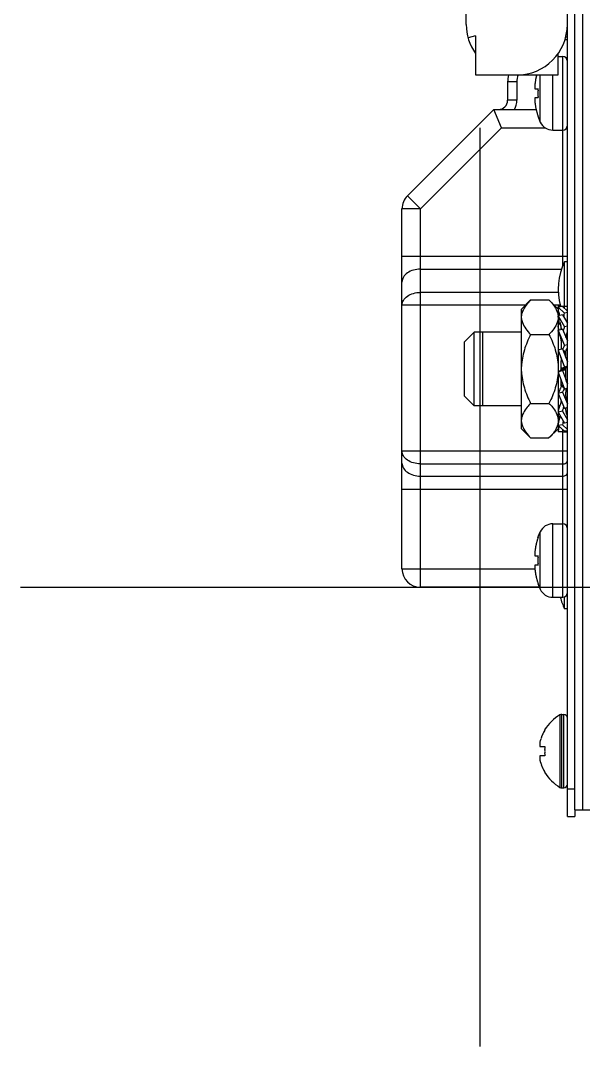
# Model space of a CAD drawing. Header units: millimetres. Extents: x 341 to 4391, y 324 to 2971.
# Drawn here: x 3684.1 to 3745.3, y 1402.7 to 1514.4 of the extents above; entities that cross this region are included whole.
import ezdxf

# ---------------------------------------------------------------- set-up
doc = ezdxf.new("R2010")
doc.units = ezdxf.units.MM
doc.header["$LTSCALE"] = 256.666667
doc.layers.get('0').update_dxf_attribs({"linetype": 'CONTINUOUS'})
doc.layers.add('ASSI', color=7, linetype='CONTINUOUS')
doc.layers.add('GEOM', color=7, linetype='CONTINUOUS')

msp = doc.modelspace()

# ---------------------------------------------------------------- linework, layer by layer
at = {"color": 7, "linetype": 'Continuous'}
for p, q in [((3744.38, 1428.46), (3744.38, 1908.56)), ((3732.58, 1513.96), (3732.58, 1526.96)), ((3733.58, 1512.74), (3732.78, 1512.52)), ((3733.58, 1512.74), (3733.58, 1508.46)), ((3743.58, 1512.27), (3743.28, 1512.27)), ((3743.58, 1512.59), (3743.39, 1512.59)), ((3742.58, 1508.46), (3742.58, 1510.8)), ((3733.58, 1508.46), (3742.58, 1508.46)), ((3740.05, 1506.96), (3740.39, 1506.96)), ((3740.39, 1505.96), (3740.05, 1505.96)), ((3740.39, 1503.96), (3740.37, 1503.96)), ((3738.58, 1482.97), (3739.58, 1483.97)), ((3739.58, 1483.97), (3741.58, 1483.97)), ((3741.58, 1483.97), (3742.58, 1482.97)), ((3742.58, 1483.31), (3743.58, 1483.31)), ((3743.05, 1483.25), (3742.58, 1483.19)), ((3742.58, 1483.19), (3743.27, 1482.55)), ((3743.05, 1483.25), (3743.58, 1482.75)), ((3738.58, 1469.96), (3738.58, 1482.97)), ((3742.58, 1482.97), (3742.58, 1478.49)), ((3742.58, 1482.61), (3742.66, 1482.68)), ((3743.05, 1482.37), (3742.58, 1482.26)), ((3742.58, 1482.26), (3743.27, 1481.05)), ((3743.05, 1482.37), (3743.58, 1481.43)), ((3743.58, 1482.59), (3743.27, 1482.55)), ((3742.58, 1481.16), (3742.77, 1481.49)), ((3742.73, 1481.63), (3742.76, 1481.54)), ((3742.91, 1480.73), (3742.91, 1481.21)), ((3743.58, 1481.13), (3743.27, 1481.05)), ((3734.38, 1472.46), (3734.38, 1480.46)), ((3738.58, 1480.46), (3734.38, 1480.46)), ((3739.58, 1480.22), (3741.58, 1480.22)), ((3743.05, 1480.78), (3742.58, 1480.63)), ((3742.58, 1480.63), (3743.27, 1479)), ((3742.63, 1480.42), (3742.58, 1480.63)), ((3742.62, 1480.46), (3742.58, 1480.46)), ((3742.62, 1480.46), (3742.58, 1480.46)), ((3742.62, 1480.46), (3742.58, 1480.46)), ((3742.9, 1480.79), (3742.9, 1480.73)), ((3742.91, 1479.73), (3742.91, 1478.61)), ((3743.05, 1480.78), (3743.58, 1479.52)), ((3743.05, 1478.66), (3742.58, 1478.49)), ((3743.05, 1478.66), (3743.58, 1477.23)), ((3743.58, 1479.1), (3743.27, 1479)), ((3742.58, 1478.49), (3743.27, 1476.64)), ((3742.58, 1478.47), (3742.58, 1473.78)), ((3743.41, 1478.3), (3743.35, 1478.3)), ((3743.37, 1478.24), (3743.41, 1478.24)), ((3743.41, 1477.7), (3743.41, 1478.3)), ((3742.91, 1476.37), (3742.91, 1477.34)), ((3743.41, 1476.55), (3742.91, 1476.55)), ((3742.91, 1476.53), (3743.41, 1476.53)), ((3743.41, 1476.46), (3742.91, 1476.46)), ((3742.91, 1476.39), (3743.41, 1476.39)), ((3743.41, 1476.37), (3742.91, 1476.37)), ((3743.58, 1476.76), (3743.27, 1476.64)), ((3743.41, 1475.59), (3743.41, 1476.55)), ((3743.05, 1476.28), (3742.58, 1476.12)), ((3742.58, 1476.12), (3743.27, 1474.26)), ((3742.91, 1474.63), (3742.91, 1475.23)), ((3743.05, 1476.28), (3743.58, 1474.85)), ((3742.91, 1474.69), (3742.95, 1474.69)), ((3742.98, 1474.63), (3742.91, 1474.63)), ((3743.58, 1474.38), (3743.27, 1474.26)), ((3743.41, 1474.32), (3743.41, 1473.94)), ((3743.05, 1473.93), (3742.58, 1473.78)), ((3742.58, 1473.78), (3743.27, 1472.15)), ((3742.58, 1473.77), (3742.58, 1469.96)), ((3743.05, 1473.93), (3743.58, 1472.67)), ((3743.51, 1473.06), (3743.45, 1473.36)), ((3743.58, 1472.82), (3743.51, 1473.06)), ((3738.58, 1472.46), (3734.38, 1472.46)), ((3739.58, 1472.71), (3741.58, 1472.71)), ((3742.76, 1472.46), (3742.58, 1472.46)), ((3742.76, 1472.46), (3742.58, 1472.46)), ((3742.76, 1472.46), (3742.58, 1472.46)), ((3742.69, 1472.27), (3742.58, 1472.3)), ((3743.58, 1472.25), (3743.27, 1472.15)), ((3743.43, 1472.08), (3743.42, 1472.2)), ((3743.5, 1471.61), (3743.43, 1472.08)), ((3743.05, 1471.88), (3742.58, 1471.77)), ((3742.58, 1471.77), (3743.27, 1470.56)), ((3742.77, 1471.43), (3742.73, 1471.29)), ((3743.05, 1471.88), (3743.58, 1470.94)), ((3743.58, 1471.34), (3743.5, 1471.61)), ((3743.55, 1471.44), (3743.58, 1471.49)), ((3738.58, 1469.96), (3739.58, 1468.96)), ((3741.58, 1468.96), (3742.58, 1469.96)), ((3742.63, 1470.66), (3742.58, 1470.67)), ((3743.05, 1470.38), (3742.58, 1470.32)), ((3742.58, 1470.32), (3743.27, 1469.68)), ((3743.05, 1470.38), (3743.58, 1469.88)), ((3743.58, 1470.63), (3743.27, 1470.56)), ((3743.58, 1469.72), (3743.27, 1469.68)), ((3739.58, 1468.96), (3741.58, 1468.96)), ((3743.05, 1469.61), (3742.58, 1469.61)), ((3743.05, 1469.61), (3743.58, 1469.61)), ((3740.37, 1458.11), (3740.39, 1458.11)), ((3740.05, 1456.11), (3740.39, 1456.11)), ((3740.39, 1455.11), (3740.05, 1455.11)), ((3740.39, 1453.11), (3740.37, 1453.11)), ((3741.11, 1437.16), (3741.14, 1437.16)), ((3740.59, 1435.36), (3741.14, 1435.36)), ((3741.14, 1434.36), (3740.59, 1434.36)), ((3741.14, 1432.56), (3741.11, 1432.56)), ((3744.38, 1428.46), (3744.38, 1427.76)), ((3744.38, 1428.46), (3745.28, 1428.46)), ((3745.28, 1428.46), (3746.18, 1428.46)), ((3743.58, 1427.76), (3744.38, 1427.76))]:
    msp.add_line(p, q, dxfattribs=at)
at = {"color": 9, "linetype": 'Continuous'}
msp.add_line((3745.28, 1428.46), (3745.28, 1908.66), dxfattribs=at)
at = {"color": 1}
for p, q in [((3734.06, 1502.71), (3734.06, 1402.71)), ((3684.06, 1452.71), (3784.06, 1452.71))]:
    msp.add_line(p, q, dxfattribs=at)
at = {"color": 7, "linetype": 'Continuous'}
for points in [[(3742.76, 1481.54), (3742.79, 1481.45), (3742.81, 1481.36), (3742.83, 1481.27), (3742.85, 1481.18), (3742.86, 1481.1), (3742.88, 1481.02)], [(3742.88, 1481.02), (3742.89, 1480.94), (3742.89, 1480.87), (3742.9, 1480.79)], [(3742.63, 1480.42), (3742.66, 1480.33), (3742.72, 1480.16), (3742.78, 1479.99), (3742.82, 1479.83)], [(3742.82, 1479.83), (3742.86, 1479.69), (3742.88, 1479.55)], [(3742.88, 1479.55), (3742.9, 1479.43), (3742.91, 1479.31), (3742.91, 1479.2), (3742.91, 1479.09)], [(3742.59, 1478.47), (3742.65, 1478.32), (3742.72, 1478.12), (3742.78, 1477.94), (3742.84, 1477.78), (3742.87, 1477.67), (3742.89, 1477.59), (3742.9, 1477.53), (3742.91, 1477.47), (3742.91, 1477.41), (3742.91, 1477.34)], [(3743.58, 1474.87), (3743.57, 1474.9), (3743.5, 1475.11), (3743.46, 1475.24), (3743.43, 1475.33), (3743.42, 1475.39), (3743.42, 1475.45), (3743.41, 1475.51), (3743.41, 1475.59)], [(3743.45, 1473.36), (3743.42, 1473.64), (3743.41, 1473.94)]]:
    msp.add_lwpolyline(points, dxfattribs=at)
for centre, radius, start, end in [((3738.08, 1513.96), 5.5, 180, 215.0968), ((3738.08, 1513.96), 5.5, 270, 360), ((3747.19, 1506.62), 7.19, 171.7052, 173.2535), ((3747.13, 1506.63), 7.14, 171.1563, 171.7036), ((3747.11, 1506.63), 7.11, 170.1363, 171.1566), ((3747.08, 1506.64), 7.09, 169.4225, 170.136), ((3747.07, 1506.64), 7.07, 168.5614, 169.4226), ((3747.05, 1506.64), 7.05, 167.7318, 168.5614), ((3747.04, 1506.64), 7.04, 166.9892, 167.7318), ((3747.03, 1506.65), 7.04, 166.0152, 166.9892), ((3747.03, 1506.65), 7.03, 165.4251, 166.0151), ((3747.02, 1506.65), 7.02, 165.0158, 165.4251), ((3744.24, 1507.22), 4.2, 176.6174, 178.2884), ((3744.29, 1507.21), 4.26, 178.2856, 179.1489), ((3744.32, 1507.21), 4.28, 179.1489, 179.9722), ((3744.31, 1507.21), 4.27, 179.9713, 181.1104), ((3744.29, 1507.21), 4.25, 181.1109, 181.6717), ((3744.24, 1507.21), 4.2, 181.6686, 183.3824), ((3747.56, 1506.46), 7.18, 178.667, 180), ((3747.53, 1506.47), 7.16, 176.0031, 177.3352), ((3747.55, 1506.46), 7.17, 177.335, 178.0663), ((3747.55, 1506.46), 7.18, 178.0663, 178.667), ((3744.24, 1505.72), 4.2, 176.6176, 178.3314), ((3744.29, 1505.71), 4.25, 178.3283, 178.8891), ((3744.31, 1505.71), 4.27, 178.8896, 180.0287), ((3744.32, 1505.71), 4.28, 180.0278, 180.8511), ((3744.29, 1505.71), 4.26, 180.8511, 181.7144), ((3744.24, 1505.71), 4.2, 181.7116, 183.3826), ((3747.19, 1506.31), 7.19, 186.7465, 188.2948), ((3747.56, 1506.46), 7.18, 180, 181.333), ((3747.55, 1506.46), 7.18, 181.333, 181.9337), ((3747.55, 1506.46), 7.17, 181.9337, 182.665), ((3747.53, 1506.46), 7.16, 182.6648, 183.9969), ((3747.13, 1506.3), 7.14, 188.2964, 188.8437), ((3747.11, 1506.3), 7.11, 188.8434, 189.8637), ((3747.08, 1506.29), 7.09, 189.864, 190.5775), ((3747.07, 1506.29), 7.07, 190.5774, 191.4385), ((3747.05, 1506.29), 7.05, 191.4386, 192.2682), ((3747.04, 1506.28), 7.04, 192.2682, 193.0108), ((3747.03, 1506.28), 7.04, 193.0108, 193.9848), ((3747.03, 1506.28), 7.03, 193.9849, 194.5749), ((3747.02, 1506.28), 7.02, 194.5748, 195.7804), ((3747.01, 1506.28), 7.02, 195.7805, 196.1338), ((3747.01, 1506.28), 7.01, 196.1338, 197.6931), ((3747.01, 1506.28), 7.01, 197.6932, 199.259), ((3744.83, 1483.39), 2.25, 181.8867, 184.9396), ((3740.37, 1480.79), 2.55, 9.3348, 12.1301), ((3756.09, 1477.17), 13.27, 160.7319, 160.9542), ((3746.58, 1476.04), 4.38, 143.3408, 143.5299), ((3751.11, 1472.67), 10.02, 143.1481, 143.3233), ((3742.89, 1477.99), 0.554, 31.725, 32.7051), ((3743.43, 1474.94), 0.554, 211.7476, 212.6742), ((3735.28, 1480.22), 9.94, 323.117, 323.2975), ((3739.79, 1476.86), 4.32, 323.3162, 323.5082), ((3744.83, 1469.54), 2.25, 175.0604, 178.1133), ((3745.75, 1470.06), 3.18, 168.5659, 169.2415), ((3747.04, 1455.79), 7.04, 166.9892, 167.7318), ((3747.03, 1455.8), 7.04, 166.0152, 166.9892), ((3747.03, 1455.8), 7.03, 165.4251, 166.0151), ((3747.02, 1455.8), 7.02, 164.2196, 165.4252), ((3747.01, 1455.8), 7.02, 163.8662, 164.2195), ((3747.01, 1455.8), 7.01, 162.3069, 163.8662), ((3747.01, 1455.8), 7.01, 160.741, 162.3068), ((3744.24, 1456.37), 4.2, 176.6174, 178.2884), ((3744.29, 1456.36), 4.26, 178.2856, 179.1489), ((3744.32, 1456.36), 4.28, 179.1489, 179.9722), ((3744.31, 1456.36), 4.27, 179.9713, 181.1104), ((3744.29, 1456.36), 4.25, 181.1109, 181.6717), ((3747.19, 1455.77), 7.19, 171.7052, 173.2535), ((3747.13, 1455.78), 7.14, 171.1563, 171.7036), ((3747.11, 1455.78), 7.11, 170.1363, 171.1566), ((3747.08, 1455.79), 7.09, 169.4225, 170.136), ((3747.07, 1455.79), 7.07, 168.5614, 169.4226), ((3747.05, 1455.79), 7.05, 167.7318, 168.5614), ((3744.24, 1456.36), 4.2, 181.6686, 183.3824), ((3747.56, 1455.61), 7.18, 178.667, 181.333), ((3747.53, 1455.62), 7.16, 176.0031, 177.3352), ((3747.55, 1455.61), 7.17, 177.335, 178.0663), ((3747.55, 1455.61), 7.18, 178.0663, 178.667), ((3747.55, 1455.61), 7.18, 181.333, 181.9337), ((3747.55, 1455.61), 7.17, 181.9337, 182.665), ((3747.53, 1455.61), 7.16, 182.6648, 183.9969), ((3744.24, 1454.87), 4.2, 176.6176, 178.3314), ((3744.29, 1454.86), 4.25, 178.3283, 178.8891), ((3744.31, 1454.86), 4.27, 178.8896, 180.0287), ((3744.32, 1454.86), 4.28, 180.0278, 180.8511), ((3744.29, 1454.86), 4.26, 180.8511, 181.7144), ((3744.24, 1454.86), 4.2, 181.7116, 183.3826), ((3747.19, 1455.46), 7.19, 186.7465, 188.2948), ((3747.13, 1455.45), 7.14, 188.2964, 188.8437), ((3747.11, 1455.45), 7.11, 188.8434, 189.8637), ((3747.08, 1455.44), 7.09, 189.864, 190.5775), ((3747.07, 1455.44), 7.07, 190.5774, 191.4385), ((3747.05, 1455.44), 7.05, 191.4386, 192.2682), ((3747.04, 1455.43), 7.04, 192.2682, 193.0108), ((3747.03, 1455.43), 7.04, 193.0108, 193.9848), ((3747.03, 1455.43), 7.03, 193.9849, 194.5749), ((3747.02, 1455.43), 7.02, 194.5748, 195.7804), ((3747.01, 1455.43), 7.02, 195.7805, 196.1338), ((3747.01, 1455.43), 7.01, 196.1338, 197.6931), ((3747.01, 1455.43), 7.01, 197.6932, 199.259), ((3745.13, 1434.7), 4.68, 161.535, 162.6227), ((3745.15, 1434.7), 4.7, 159.4813, 161.5344), ((3745.16, 1434.69), 4.72, 158.9977, 159.4819), ((3745.16, 1434.69), 4.72, 157.4524, 158.9975), ((3745.17, 1434.69), 4.73, 156.6826, 157.4526), ((3745.17, 1434.69), 4.73, 155.4278, 156.6825), ((3745.18, 1434.68), 4.74, 154.4598, 155.4278), ((3745.18, 1434.68), 4.74, 153.3188, 154.4598), ((3745.19, 1434.68), 4.75, 151.9926, 153.3187), ((3745.19, 1434.68), 4.75, 151.0316, 151.9926), ((3745.19, 1434.68), 4.75, 148.4659, 151.0313), ((3742.53, 1435.61), 1.96, 176.9771, 178.0037), ((3742.53, 1435.61), 1.95, 178.0037, 179.0738), ((3742.52, 1435.61), 1.95, 179.0741, 180.1995), ((3742.52, 1435.61), 1.95, 180.1995, 181.1541), ((3742.53, 1435.61), 1.95, 181.1545, 182.3767), ((3742.53, 1435.61), 1.96, 182.3765, 183.2159), ((3742.58, 1435.61), 2.01, 172.7256, 174.8598), ((3742.55, 1435.61), 1.98, 174.8627, 175.7144), ((3742.54, 1435.61), 1.97, 175.714, 176.9766), ((3742.55, 1435.62), 1.97, 183.2167, 184.6016), ((3742.56, 1435.62), 1.98, 184.6009, 185.2558), ((3742.58, 1435.62), 2.01, 185.2585, 187.2741), ((3745.08, 1434.72), 4.64, 163.6036, 165.6824), ((3745.11, 1434.71), 4.67, 162.6228, 163.6051), ((3744.88, 1434.86), 3.78, 175.7953, 177.4577), ((3744.88, 1434.86), 3.77, 177.4579, 179.9996), ((3744.9, 1434.86), 3.79, 172.4012, 174.9222), ((3744.89, 1434.86), 3.78, 174.9231, 175.7954), ((3742.53, 1434.11), 1.96, 176.7841, 177.6235), ((3742.53, 1434.11), 1.96, 177.6234, 178.8455), ((3742.52, 1434.11), 1.95, 178.8459, 180.9258), ((3742.53, 1434.11), 1.95, 180.9261, 181.9964), ((3742.53, 1434.11), 1.96, 181.9964, 183.0228), ((3742.58, 1434.11), 2.01, 172.7259, 174.7415), ((3742.56, 1434.11), 1.98, 174.7442, 175.3991), ((3742.55, 1434.11), 1.97, 175.3984, 176.7833), ((3742.54, 1434.11), 1.97, 183.0233, 184.286), ((3742.56, 1434.12), 1.98, 184.2856, 185.1372), ((3742.58, 1434.12), 2.01, 185.1401, 187.2744), ((3744.88, 1434.86), 3.77, 180.0004, 182.5421), ((3744.88, 1434.86), 3.78, 182.5423, 184.2047), ((3744.89, 1434.86), 3.78, 184.2046, 185.0769), ((3744.9, 1434.87), 3.79, 185.0778, 187.5988), ((3745.08, 1435.01), 4.64, 194.3176, 196.3964), ((3745.11, 1435.02), 4.67, 196.3949, 197.3772), ((3745.13, 1435.02), 4.68, 197.3773, 198.465), ((3745.15, 1435.03), 4.7, 198.4656, 200.5187), ((3745.16, 1435.03), 4.72, 200.5181, 201.0023), ((3745.16, 1435.04), 4.72, 201.0025, 202.5476), ((3745.17, 1435.04), 4.73, 202.5474, 203.3174), ((3745.17, 1435.04), 4.73, 203.3175, 204.5722), ((3745.18, 1435.04), 4.74, 204.5722, 205.5402), ((3745.18, 1435.05), 4.74, 205.5402, 206.6812), ((3745.19, 1435.05), 4.75, 206.6813, 208.0074), ((3745.19, 1435.05), 4.75, 208.0074, 208.9684), ((3745.19, 1435.05), 4.75, 208.9687, 211.5341)]:
    msp.add_arc(centre, radius, start, end, dxfattribs=at)
for points, knots in [([(3739.58, 1483.97), (3739.45, 1483.84), (3739, 1483.35), (3738.62, 1482.71), (3738.58, 1482.23)], [0, 0, 0, 0, 0.277234, 1, 1, 1, 1]), ([(3741.58, 1483.97), (3741.72, 1483.84), (3742.17, 1483.35), (3742.54, 1482.71), (3742.58, 1482.23)], [0, 0, 0, 0, 0.277234, 1, 1, 1, 1]), ([(3738.58, 1481.96), (3738.6, 1481.8), (3738.69, 1481.4), (3739.04, 1480.81), (3739.39, 1480.41), (3739.58, 1480.22)], [0, 0, 0, 0, 0.227076, 0.594171, 1, 1, 1, 1]), ([(3742.58, 1481.96), (3742.57, 1481.8), (3742.48, 1481.4), (3742.13, 1480.81), (3741.78, 1480.41), (3741.58, 1480.22)], [0, 0, 0, 0, 0.227076, 0.594171, 1, 1, 1, 1]), ([(3742.63, 1481.96), (3742.62, 1481.99), (3742.6, 1482.08), (3742.59, 1482.18), (3742.58, 1482.26)], [0, 0, 0, 0, 0.240348, 1, 1, 1, 1]), ([(3743.19, 1482.14), (3743.2, 1482.17), (3743.24, 1482.31), (3743.26, 1482.45), (3743.27, 1482.55)], [0, 0, 0, 0, 0.265232, 1, 1, 1, 1]), ([(3743.13, 1480.6), (3743.15, 1480.64), (3743.21, 1480.78), (3743.26, 1480.94), (3743.27, 1481.05)], [0, 0, 0, 0, 0.272492, 1, 1, 1, 1]), ([(3739.58, 1480.22), (3739.31, 1479.67), (3738.84, 1478.55), (3738.61, 1477.34), (3738.58, 1476.73)], [0, 0, 0, 0, 0.500276, 1, 1, 1, 1]), ([(3741.58, 1480.22), (3741.86, 1479.67), (3742.33, 1478.55), (3742.56, 1477.34), (3742.58, 1476.73)], [0, 0, 0, 0, 0.500276, 1, 1, 1, 1]), ([(3743.42, 1479.9), (3743.42, 1479.94), (3743.46, 1480.16), (3743.53, 1480.36), (3743.59, 1480.52)], [0, 0, 0, 0, 0.221947, 1, 1, 1, 1]), ([(3743.36, 1478.28), (3743.31, 1478.35), (3743.21, 1478.46), (3743.09, 1478.57), (3743.06, 1478.63)], [0, 0, 0, 0, 0.54937, 1, 1, 1, 1]), ([(3743.09, 1478.68), (3743.13, 1478.73), (3743.2, 1478.83), (3743.26, 1478.95), (3743.27, 1479)], [0, 0, 0, 0, 0.551553, 1, 1, 1, 1]), ([(3743.41, 1478.3), (3743.41, 1478.36), (3743.47, 1478.52), (3743.54, 1478.65), (3743.59, 1478.73)], [0, 0, 0, 0, 0.427975, 1, 1, 1, 1]), ([(3743.41, 1478.13), (3743.41, 1478.14), (3743.41, 1478.19), (3743.38, 1478.24), (3743.36, 1478.28)], [0, 0, 0, 0, 0.225635, 1, 1, 1, 1]), ([(3742.91, 1476.37), (3742.91, 1476.37), (3742.89, 1476.36), (3742.87, 1476.34), (3742.82, 1476.31), (3742.75, 1476.26), (3742.67, 1476.21), (3742.61, 1476.15), (3742.59, 1476.13), (3742.58, 1476.12)], [0, 0, 0, 0, 0.041765, 0.13152, 0.262646, 0.422707, 0.76667, 0.909843, 1, 1, 1, 1]), ([(3742.91, 1476.55), (3742.91, 1476.57), (3743, 1476.58), (3743.08, 1476.59), (3743.18, 1476.61), (3743.24, 1476.63), (3743.26, 1476.64), (3743.27, 1476.64)], [0, 0, 0, 0, 0.152529, 0.471175, 0.810329, 0.933541, 1, 1, 1, 1]), ([(3743.41, 1476.37), (3743.41, 1476.36), (3743.33, 1476.35), (3743.25, 1476.34), (3743.14, 1476.32), (3743.08, 1476.3), (3743.06, 1476.29), (3743.05, 1476.28)], [0, 0, 0, 0, 0.152568, 0.471155, 0.810277, 0.933597, 1, 1, 1, 1]), ([(3743.41, 1476.55), (3743.41, 1476.56), (3743.43, 1476.57), (3743.47, 1476.6), (3743.52, 1476.63), (3743.56, 1476.66), (3743.59, 1476.68)], [0, 0, 0, 0, 0.098733, 0.31578, 0.628414, 1, 1, 1, 1]), ([(3738.58, 1476.2), (3738.61, 1475.59), (3738.84, 1474.38), (3739.31, 1473.25), (3739.58, 1472.71)], [0, 0, 0, 0, 0.499725, 1, 1, 1, 1]), ([(3742.58, 1476.2), (3742.56, 1475.59), (3742.33, 1474.38), (3741.86, 1473.25), (3741.58, 1472.71)], [0, 0, 0, 0, 0.499725, 1, 1, 1, 1]), ([(3742.91, 1474.63), (3742.91, 1474.57), (3742.87, 1474.44), (3742.76, 1474.24), (3742.65, 1474.02), (3742.59, 1473.86), (3742.58, 1473.78)], [0, 0, 0, 0, 0.192353, 0.445479, 0.732475, 1, 1, 1, 1]), ([(3742.91, 1474.8), (3742.91, 1474.79), (3742.92, 1474.73), (3742.94, 1474.69), (3742.96, 1474.65)], [0, 0, 0, 0, 0.225851, 1, 1, 1, 1]), ([(3742.97, 1474.64), (3743.01, 1474.57), (3743.11, 1474.46), (3743.23, 1474.36), (3743.26, 1474.3)], [0, 0, 0, 0, 0.549415, 1, 1, 1, 1]), ([(3743.24, 1474.25), (3743.19, 1474.2), (3743.12, 1474.1), (3743.06, 1473.98), (3743.05, 1473.93)], [0, 0, 0, 0, 0.551459, 1, 1, 1, 1]), ([(3742.91, 1473.03), (3742.9, 1472.91), (3742.83, 1472.65), (3742.73, 1472.4), (3742.69, 1472.27)], [0, 0, 0, 0, 0.459216, 1, 1, 1, 1]), ([(3739.58, 1472.71), (3739.45, 1472.58), (3739, 1472.09), (3738.62, 1471.46), (3738.58, 1470.97)], [0, 0, 0, 0, 0.277234, 1, 1, 1, 1]), ([(3741.58, 1472.71), (3741.72, 1472.58), (3742.17, 1472.09), (3742.54, 1471.46), (3742.58, 1470.97)], [0, 0, 0, 0, 0.277234, 1, 1, 1, 1]), ([(3743.19, 1472.33), (3743.17, 1472.29), (3743.11, 1472.15), (3743.06, 1471.99), (3743.05, 1471.88)], [0, 0, 0, 0, 0.272369, 1, 1, 1, 1]), ([(3742.63, 1470.96), (3742.62, 1470.94), (3742.6, 1470.84), (3742.59, 1470.74), (3742.58, 1470.67)], [0, 0, 0, 0, 0.240348, 1, 1, 1, 1]), ([(3742.81, 1471.37), (3742.8, 1471.32), (3742.73, 1471.09), (3742.67, 1470.87), (3742.63, 1470.69)], [0, 0, 0, 0, 0.240015, 1, 1, 1, 1]), ([(3743.14, 1470.79), (3743.12, 1470.76), (3743.09, 1470.62), (3743.06, 1470.48), (3743.05, 1470.38)], [0, 0, 0, 0, 0.265604, 1, 1, 1, 1]), ([(3738.58, 1470.7), (3738.6, 1470.55), (3738.69, 1470.15), (3739.04, 1469.55), (3739.39, 1469.15), (3739.58, 1468.96)], [0, 0, 0, 0, 0.227076, 0.594171, 1, 1, 1, 1]), ([(3742.52, 1470.34), (3742.48, 1470.22), (3742.26, 1469.7), (3741.89, 1469.26), (3741.58, 1468.96)], [0, 0, 0, 0, 0.230846, 1, 1, 1, 1])]:
    msp.add_open_spline(points, degree=3, knots=knots, dxfattribs=at)
for points in [[(3742.6, 1482.97), (3742.59, 1483.04), (3742.59, 1483.12), (3742.58, 1483.19)], [(3743.24, 1483.08), (3743.25, 1483.16), (3743.27, 1483.24), (3743.27, 1483.31)], [(3742.63, 1482.27), (3742.6, 1482.38), (3742.59, 1482.49), (3742.58, 1482.61)], [(3742.66, 1482.68), (3742.64, 1482.78), (3742.62, 1482.87), (3742.6, 1482.97)], [(3742.73, 1481.63), (3742.69, 1481.74), (3742.65, 1481.85), (3742.63, 1481.96)], [(3742.76, 1482.3), (3742.73, 1482.43), (3742.69, 1482.55), (3742.66, 1482.68)], [(3742.69, 1480.66), (3742.64, 1480.82), (3742.59, 1480.99), (3742.58, 1481.16)], [(3742.91, 1480.94), (3742.91, 1481.03), (3742.9, 1481.12), (3742.89, 1481.21)], [(3743.51, 1481.55), (3743.54, 1481.64), (3743.56, 1481.73), (3743.59, 1481.81)], [(3742.62, 1472.47), (3742.6, 1472.41), (3742.59, 1472.36), (3742.58, 1472.3)], [(3742.69, 1472.27), (3742.64, 1472.1), (3742.59, 1471.94), (3742.58, 1471.77)], [(3742.73, 1471.29), (3742.69, 1471.19), (3742.65, 1471.08), (3742.63, 1470.96)], [(3742.58, 1470.7), (3742.57, 1470.58), (3742.55, 1470.46), (3742.52, 1470.34)], [(3742.62, 1470.66), (3742.6, 1470.55), (3742.59, 1470.43), (3742.58, 1470.32)], [(3742.6, 1469.96), (3742.59, 1469.88), (3742.59, 1469.81), (3742.58, 1469.74)], [(3742.62, 1469.95), (3742.61, 1469.88), (3742.6, 1469.81), (3742.59, 1469.73)], [(3742.66, 1470.25), (3742.64, 1470.15), (3742.62, 1470.05), (3742.6, 1469.96)], [(3742.68, 1470.23), (3742.66, 1470.14), (3742.64, 1470.05), (3742.62, 1469.95)], [(3743.08, 1469.84), (3743.07, 1469.77), (3743.06, 1469.69), (3743.05, 1469.61)]]:
    msp.add_open_spline(points, degree=3, dxfattribs=at)
at = {"layer": 'ASSI', "color": 7, "linetype": 'Continuous'}
for p, q in [((3742.58, 1510.46), (3743.08, 1510.46)), ((3740.38, 1503.96), (3740.63, 1503.34)), ((3741.99, 1502.46), (3743.08, 1502.46)), ((3738.58, 1480.46), (3733.43, 1480.46)), ((3738.58, 1472.46), (3733.43, 1472.46)), ((3741.99, 1459.61), (3743.08, 1459.61)), ((3740.38, 1458.12), (3740.63, 1458.74)), ((3740.38, 1453.11), (3740.63, 1452.49)), ((3741.99, 1451.61), (3743.08, 1451.61)), ((3742.98, 1438.86), (3743.18, 1438.86)), ((3742.98, 1430.86), (3743.18, 1430.86))]:
    msp.add_line(p, q, dxfattribs=at)
at = {"layer": 'ASSI', "color": 9, "linetype": 'Continuous'}
for p, q in [((3743.08, 1502.46), (3743.08, 1510.46)), ((3740.63, 1503.34), (3740.63, 1508.46)), ((3741.99, 1502.46), (3741.99, 1508.46)), ((3741.99, 1451.61), (3741.99, 1459.61)), ((3743.08, 1451.61), (3743.08, 1459.61)), ((3740.63, 1452.49), (3740.63, 1458.74)), ((3742.78, 1430.92), (3742.78, 1438.81)), ((3742.98, 1430.86), (3742.98, 1438.86)), ((3743.18, 1430.86), (3743.18, 1438.86))]:
    msp.add_line(p, q, dxfattribs=at)
at = {"layer": 'ASSI', "color": 7, "linetype": 'Continuous'}
for centre, radius, start, end in [((3743.08, 1509.96), 0.5, 0, 90), ((3741.99, 1503.96), 1.5, 204.7199, 270), ((3743.08, 1502.96), 0.5, 270, 360), ((3741.99, 1458.11), 1.5, 90, 155.2801), ((3743.08, 1459.11), 0.5, 0, 90), ((3741.99, 1453.11), 1.5, 204.7199, 270), ((3743.08, 1452.11), 0.5, 270, 360), ((3745.2, 1434.67), 4.8, 120.3012, 148.5421), ((3742.98, 1438.46), 0.4, 90, 120.3012), ((3743.18, 1438.46), 0.4, 0, 90), ((3745.2, 1435.06), 4.8, 211.4579, 239.6988), ((3742.98, 1431.26), 0.4, 239.6988, 270), ((3743.18, 1431.26), 0.4, 270, 360)]:
    msp.add_arc(centre, radius, start, end, dxfattribs=at)
at = {"layer": 'GEOM', "color": 7, "linetype": 'Continuous'}
for p, q in [((3743.58, 1427.76), (3743.58, 1551.64)), ((3737.08, 1507.71), (3737.08, 1505.71)), ((3726.17, 1495.3), (3735.58, 1504.71)), ((3735.58, 1504.71), (3740.17, 1504.71)), ((3736.41, 1502.71), (3735.58, 1504.71)), ((3725.58, 1454.71), (3725.58, 1493.89)), ((3743.28, 1483.31), (3743.28, 1488.11)), ((3743.58, 1488.11), (3743.28, 1488.11)), ((3732.38, 1479.41), (3733.43, 1480.46)), ((3733.43, 1472.46), (3733.43, 1480.46)), ((3738.58, 1480.46), (3733.43, 1480.46)), ((3732.38, 1473.51), (3732.38, 1479.41)), ((3732.38, 1473.51), (3733.43, 1472.46)), ((3738.58, 1472.46), (3733.43, 1472.46)), ((3740.53, 1452.71), (3727.58, 1452.71)), ((3743.28, 1450.36), (3743.28, 1451.66)), ((3743.58, 1450.36), (3743.28, 1450.36))]:
    msp.add_line(p, q, dxfattribs=at)
at = {"layer": 'GEOM', "color": 9, "linetype": 'Continuous'}
for p, q in [((3738.08, 1507.71), (3737.08, 1507.71)), ((3738.08, 1507.71), (3738.08, 1505.71)), ((3738.08, 1505.71), (3737.08, 1505.71)), ((3727.58, 1493.89), (3736.41, 1502.71)), ((3736.41, 1502.71), (3741.16, 1502.71)), ((3743.08, 1487.66), (3743.08, 1502.46)), ((3726.17, 1495.3), (3727.58, 1493.89)), ((3727.58, 1493.89), (3725.58, 1493.89)), ((3727.58, 1452.71), (3727.58, 1493.89)), ((3725.58, 1488.74), (3743.58, 1488.74)), ((3727.58, 1487.33), (3742.96, 1487.33)), ((3742.6, 1484.8), (3727.58, 1484.8)), ((3739, 1483.39), (3725.58, 1483.39)), ((3742.81, 1483.39), (3742.17, 1483.39)), ((3743.08, 1459.61), (3743.08, 1469.61)), ((3725.58, 1467.54), (3743.58, 1467.54)), ((3727.58, 1466.13), (3743.08, 1466.13)), ((3727.58, 1464.8), (3743.08, 1464.8)), ((3725.58, 1463.39), (3743.58, 1463.39)), ((3725.58, 1454.71), (3740.04, 1454.71)), ((3743.58, 1430.76), (3744.38, 1430.76))]:
    msp.add_line(p, q, dxfattribs=at)
at = {"layer": 'GEOM', "color": 7, "linetype": 'Continuous'}
for centre, radius, start, end in [((3740.08, 1507.71), 3, 165.4899, 180), ((3736.08, 1505.71), 1, 270, 360), ((3727.58, 1493.89), 2, 135, 180), ((3749.36, 1485.11), 6.78, 153.732, 195.403), ((3727.58, 1454.71), 2, 180, 270), ((3749.36, 1453.36), 6.78, 194.9689, 206.268)]:
    msp.add_arc(centre, radius, start, end, dxfattribs=at)
at = {"layer": 'GEOM', "color": 9, "linetype": 'Continuous'}
for centre, start, end in [((3740.08, 1507.71), 157.9122, 180), ((3736.08, 1505.71), 330, 360)]:
    msp.add_arc(centre, 2, start, end, dxfattribs=at)
for points, knots in [([(3727.58, 1487.33), (3727.33, 1487.33), (3726.83, 1487.26), (3726.17, 1486.96), (3725.71, 1486.5), (3725.58, 1486.1), (3725.58, 1485.91)], [0, 0, 0, 0, 0.287968, 0.555344, 0.790534, 1, 1, 1, 1]), ([(3725.58, 1483.39), (3725.58, 1483.57), (3725.71, 1483.98), (3726.17, 1484.44), (3726.83, 1484.73), (3727.33, 1484.8), (3727.58, 1484.8)], [0, 0, 0, 0, 0.209466, 0.444656, 0.712032, 1, 1, 1, 1]), ([(3727.58, 1466.13), (3727.33, 1466.13), (3726.83, 1466.2), (3726.17, 1466.49), (3725.71, 1466.95), (3725.58, 1467.36), (3725.58, 1467.54)], [0, 0, 0, 0, 0.287968, 0.555344, 0.790534, 1, 1, 1, 1]), ([(3743.08, 1466.13), (3743.21, 1466.13), (3743.39, 1466.17), (3743.55, 1466.33), (3743.58, 1466.43), (3743.58, 1466.48)], [0, 0, 0, 0, 0.552526, 0.7892, 1, 1, 1, 1]), ([(3725.58, 1466.21), (3725.58, 1466.03), (3725.71, 1465.62), (3726.17, 1465.16), (3726.83, 1464.87), (3727.33, 1464.8), (3727.58, 1464.8)], [0, 0, 0, 0, 0.209466, 0.444656, 0.712032, 1, 1, 1, 1]), ([(3743.08, 1464.8), (3743.21, 1464.8), (3743.39, 1464.85), (3743.55, 1465.01), (3743.58, 1465.11), (3743.58, 1465.15)], [0, 0, 0, 0, 0.552526, 0.7892, 1, 1, 1, 1])]:
    msp.add_open_spline(points, degree=3, knots=knots, dxfattribs=at)

doc.saveas('drawing.dxf')
